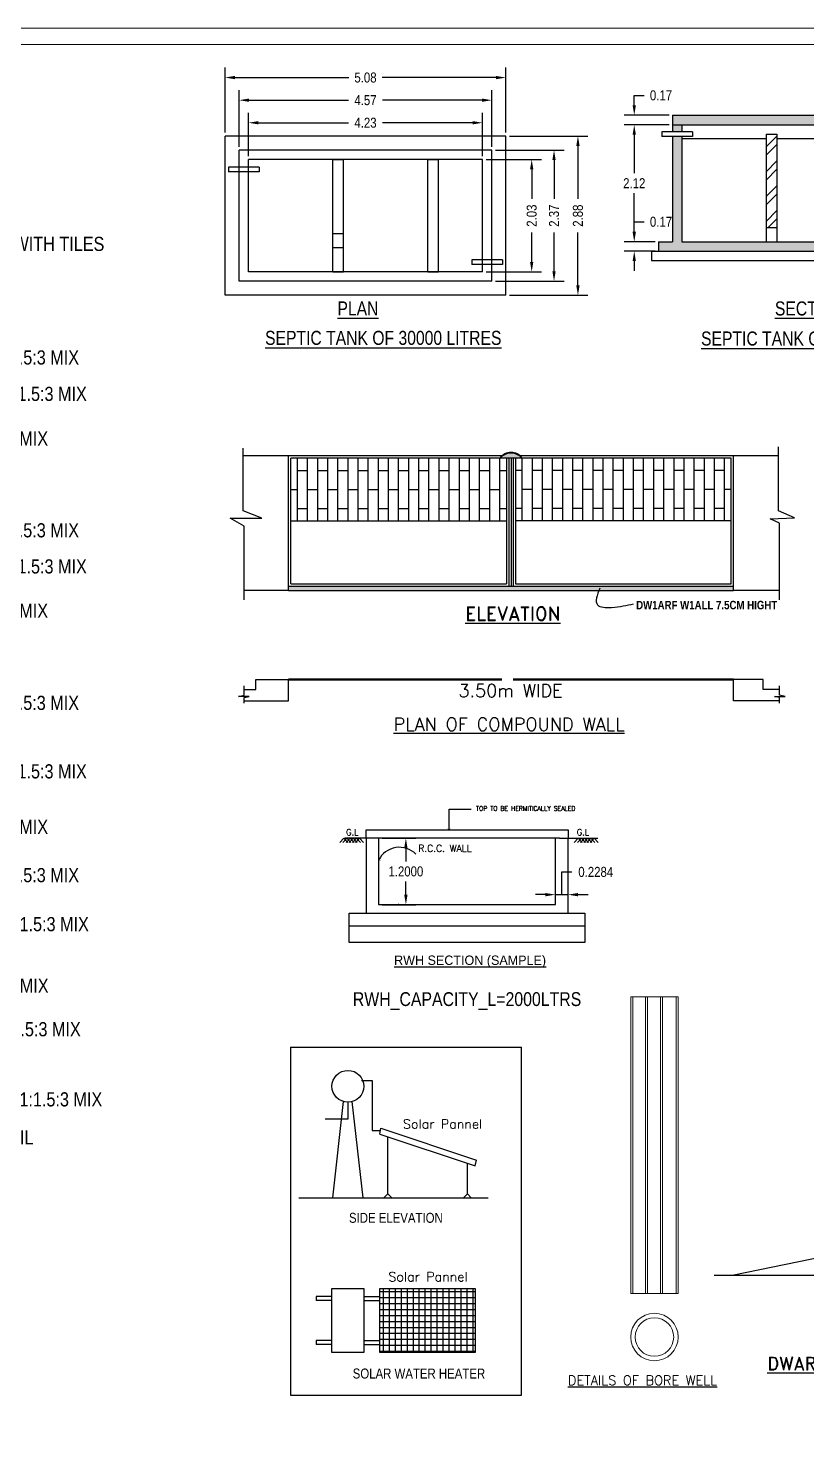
# Model space of a CAD drawing. Header units: metres. Extents: x 826 to 1433, y -826 to -586.
# Drawn here: x 1282.79 to 1296.88, y -790.18 to -764.81 of the extents above; entities that cross this region are included whole.
import ezdxf

# ---------------------------------------------------------------- set-up
doc = ezdxf.new("R2010")
doc.units = ezdxf.units.M
doc.linetypes.add('DOT2', pattern=[0.125, 0, -0.125])
doc.layers.add('_0', color=7, linetype='Continuous', lineweight=5)
doc.layers.add('furn', color=253, linetype='Continuous', lineweight=15)
doc.styles.add('GRIDTEXT', font='sanss___.ttf', dxfattribs={"width": 0.8})
doc.styles.add('MADDYTEXT', font='romanc.shx', dxfattribs={"width": 0.8, "height": 4.5})
doc.styles.add('R1', font='swisscb.ttf')
doc.styles.add('ROMAND', font='ROMAND.SHX')
doc.styles.get("Standard").update_dxf_attribs({"font": 'swissck.ttf'})
doc.styles.add('STYLE1', font='swissck.ttf', dxfattribs={"height": 0.3})
doc.styles.add('STYLE2', font='swissck.ttf', dxfattribs={"height": 10})
doc.styles.add('T', font='ROMAND.shx', dxfattribs={"width": 0.9, "height": 10})
doc.styles.add('T1', font='ROMANS.shx', dxfattribs={"width": 0.96, "height": 4})
doc.styles.add('UATEXT', font='GOTHIC.TTF')
doc.dimstyles.get("Standard").update_dxf_attribs({"dimtxt": 0.18, "dimasz": 0.18, "dimexe": 0.18, "dimexo": 0.0625, "dimgap": 0.09, "dimtad": 0, "dimtih": 1, "dimtoh": 1, "dimdec": 4, "dimzin": 0, "dimdsep": 46, "dimtxsty": 'Standard', "dimcen": 0.09, "dimadec": 0, "dimazin": 0, "dimtfac": 1, "dimtdec": 4, "dimtofl": 0, "dimtmove": 0, "dimatfit": 3, "dimfxl": 0, "dimtolj": 1, "dimtzin": 0, "dimarcsym": 0})

# ---------------------------------------------------------------- blocks, each defined once
blk = doc.blocks.new('*D331')
at = {"color": 0, "lineweight": -2}
for p, q in [((1286.779, -767.127), (1286.779, -766.345)), ((1291.011, -767.127), (1291.011, -766.345)), ((1286.959, -766.525), (1288.589, -766.525)), ((1290.831, -766.525), (1289.202, -766.525))]:
    blk.add_line(p, q, dxfattribs=at)
at = {"color": 0}
for points in [[(1286.959, -766.495), (1286.959, -766.555), (1286.779, -766.525)], [(1290.831, -766.495), (1290.831, -766.555), (1291.011, -766.525)]]:
    blk.add_solid(points, dxfattribs=at)
at = {"layer": 'DEFPOINTS', "color": 0}
for p in [(1291.011, -766.525), (1286.779, -767.189), (1291.011, -767.189)]:
    blk.add_point(p, dxfattribs=at)
at = {"color": 0, "insert": (1288.895, -766.525), "char_height": 0.18, "attachment_point": 5}
blk.add_mtext('\\A1;4.23', dxfattribs=at)
blk = doc.blocks.new('*D332')
at = {"color": 0, "lineweight": -2}
for p, q in [((1286.61, -766.958), (1286.61, -765.937)), ((1291.18, -766.958), (1291.18, -765.937)), ((1286.79, -766.117), (1288.59, -766.117)), ((1291, -766.117), (1289.2, -766.117))]:
    blk.add_line(p, q, dxfattribs=at)
at = {"color": 0}
for points in [[(1286.79, -766.087), (1286.79, -766.147), (1286.61, -766.117)], [(1291, -766.087), (1291, -766.147), (1291.18, -766.117)]]:
    blk.add_solid(points, dxfattribs=at)
at = {"layer": 'DEFPOINTS', "color": 0}
for p in [(1291.18, -766.117), (1286.61, -767.02), (1291.18, -767.02)]:
    blk.add_point(p, dxfattribs=at)
at = {"color": 0, "insert": (1288.895, -766.117), "char_height": 0.18, "attachment_point": 5}
blk.add_mtext('\\A1;4.57', dxfattribs=at)
blk = doc.blocks.new('*D333')
at = {"color": 0, "lineweight": -2}
for p, q in [((1286.356, -766.704), (1286.356, -765.528)), ((1286.536, -765.708), (1288.592, -765.708)), ((1291.254, -765.708), (1289.199, -765.708)), ((1291.434, -766.704), (1291.434, -765.528))]:
    blk.add_line(p, q, dxfattribs=at)
at = {"color": 0}
for points in [[(1286.536, -765.678), (1286.536, -765.738), (1286.356, -765.708)], [(1291.254, -765.678), (1291.254, -765.738), (1291.434, -765.708)]]:
    blk.add_solid(points, dxfattribs=at)
at = {"layer": 'DEFPOINTS', "color": 0}
for p in [(1291.434, -765.708), (1286.356, -766.766), (1291.434, -766.766)]:
    blk.add_point(p, dxfattribs=at)
at = {"color": 0, "insert": (1288.895, -765.708), "char_height": 0.18, "attachment_point": 5}
blk.add_mtext('\\A1;5.08', dxfattribs=at)
blk = doc.blocks.new('*D334')
at = {"color": 0, "lineweight": -2}
for p, q in [((1291.074, -767.189), (1292.08, -767.189)), ((1291.9, -767.369), (1291.9, -767.899)), ((1291.9, -769.041), (1291.9, -768.511)), ((1291.074, -769.221), (1292.08, -769.221))]:
    blk.add_line(p, q, dxfattribs=at)
at = {"color": 0}
for points in [[(1291.87, -767.369), (1291.93, -767.369), (1291.9, -767.189)], [(1291.87, -769.041), (1291.93, -769.041), (1291.9, -769.221)]]:
    blk.add_solid(points, dxfattribs=at)
at = {"layer": 'DEFPOINTS', "color": 0}
for p in [(1291.011, -767.189), (1291.011, -769.221), (1291.9, -769.221)]:
    blk.add_point(p, dxfattribs=at)
at = {"color": 0, "insert": (1291.9, -768.205), "char_height": 0.18, "attachment_point": 5, "rotation": 90}
blk.add_mtext('\\A1;2.03', dxfattribs=at)
blk = doc.blocks.new('*D335')
at = {"color": 0, "lineweight": -2}
for p, q in [((1291.243, -767.02), (1292.484, -767.02)), ((1292.304, -767.2), (1292.304, -767.901)), ((1292.304, -769.21), (1292.304, -768.509)), ((1291.243, -769.39), (1292.484, -769.39))]:
    blk.add_line(p, q, dxfattribs=at)
at = {"color": 0}
for points in [[(1292.274, -767.2), (1292.334, -767.2), (1292.304, -767.02)], [(1292.274, -769.21), (1292.334, -769.21), (1292.304, -769.39)]]:
    blk.add_solid(points, dxfattribs=at)
at = {"layer": 'DEFPOINTS', "color": 0}
for p in [(1291.18, -767.02), (1292.304, -767.02), (1291.18, -769.39)]:
    blk.add_point(p, dxfattribs=at)
at = {"color": 0, "insert": (1292.304, -768.205), "char_height": 0.18, "attachment_point": 5, "rotation": 90}
blk.add_mtext('\\A1;2.37', dxfattribs=at)
blk = doc.blocks.new('*D336')
at = {"color": 0, "lineweight": -2}
for p, q in [((1291.497, -766.766), (1292.916, -766.766)), ((1292.736, -766.946), (1292.736, -767.9)), ((1292.736, -769.464), (1292.736, -768.51)), ((1291.497, -769.644), (1292.916, -769.644))]:
    blk.add_line(p, q, dxfattribs=at)
at = {"color": 0}
for points in [[(1292.706, -766.946), (1292.766, -766.946), (1292.736, -766.766)], [(1292.706, -769.464), (1292.766, -769.464), (1292.736, -769.644)]]:
    blk.add_solid(points, dxfattribs=at)
at = {"layer": 'DEFPOINTS', "color": 0}
for p in [(1291.434, -766.766), (1292.736, -766.766), (1291.434, -769.644)]:
    blk.add_point(p, dxfattribs=at)
at = {"color": 0, "insert": (1292.736, -768.205), "char_height": 0.18, "attachment_point": 5, "rotation": 90}
blk.add_mtext('\\A1;2.88', dxfattribs=at)
blk = doc.blocks.new('*D338')
at = {"color": 0, "lineweight": -2}
for p, q in [((1293.754, -768.496), (1293.754, -768.316)), ((1293.754, -768.316), (1293.934, -768.316)), ((1294.13, -768.676), (1293.574, -768.676)), ((1294.13, -768.845), (1293.574, -768.845)), ((1293.754, -769.025), (1293.754, -769.205))]:
    blk.add_line(p, q, dxfattribs=at)
at = {"color": 0}
for points in [[(1293.724, -768.496), (1293.784, -768.496), (1293.754, -768.676)], [(1293.724, -769.025), (1293.784, -769.025), (1293.754, -768.845)]]:
    blk.add_solid(points, dxfattribs=at)
at = {"layer": 'DEFPOINTS', "color": 0}
for p in [(1293.754, -768.676), (1294.192, -768.676), (1294.192, -768.845)]:
    blk.add_point(p, dxfattribs=at)
at = {"color": 0, "insert": (1294.238, -768.316), "char_height": 0.18, "attachment_point": 5}
blk.add_mtext('\\A1;0.17', dxfattribs=at)
blk = doc.blocks.new('*D339')
at = {"color": 0, "lineweight": -2}
for p, q in [((1294.383, -766.56), (1293.574, -766.56)), ((1293.754, -766.74), (1293.754, -767.437)), ((1293.754, -768.496), (1293.754, -767.798)), ((1294.13, -768.676), (1293.574, -768.676))]:
    blk.add_line(p, q, dxfattribs=at)
at = {"color": 0}
for points in [[(1293.724, -766.74), (1293.784, -766.74), (1293.754, -766.56)], [(1293.724, -768.496), (1293.784, -768.496), (1293.754, -768.676)]]:
    blk.add_solid(points, dxfattribs=at)
at = {"layer": 'DEFPOINTS', "color": 0}
for p in [(1293.754, -766.56), (1294.446, -766.56), (1294.192, -768.676)]:
    blk.add_point(p, dxfattribs=at)
at = {"color": 0, "insert": (1293.754, -767.618), "char_height": 0.18, "attachment_point": 5}
blk.add_mtext('\\A1;2.12', dxfattribs=at)
blk = doc.blocks.new('*D340')
at = {"color": 0, "lineweight": -2}
for p, q in [((1293.754, -766.21), (1293.754, -766.03)), ((1293.754, -766.03), (1293.934, -766.03)), ((1294.383, -766.39), (1293.574, -766.39)), ((1294.383, -766.56), (1293.574, -766.56)), ((1293.754, -766.74), (1293.754, -766.92))]:
    blk.add_line(p, q, dxfattribs=at)
at = {"color": 0}
for points in [[(1293.724, -766.21), (1293.784, -766.21), (1293.754, -766.39)], [(1293.724, -766.74), (1293.784, -766.74), (1293.754, -766.56)]]:
    blk.add_solid(points, dxfattribs=at)
at = {"layer": 'DEFPOINTS', "color": 0}
for p in [(1293.754, -766.39), (1294.446, -766.39), (1294.446, -766.56)]:
    blk.add_point(p, dxfattribs=at)
at = {"color": 0, "insert": (1294.238, -766.03), "char_height": 0.18, "attachment_point": 5}
blk.add_mtext('\\A1;0.17', dxfattribs=at)
blk = doc.blocks.new('ARROW2')
at = {"layer": 'furn'}
for points in [[(0, 0, 0, 1.41, 0), (-4, 4, 1.41, 1.41, 0)], [(0, 0, 0, 1.41, 0), (4, 4, 1.41, 1.41, 0)]]:
    blk.add_lwpolyline(points, format="xyseb", dxfattribs=at)
blk = doc.blocks.new('*D315')
at = {"color": 0, "lineweight": -2}
for p, q in [((1292.444, -780.481), (1292.444, -780.071)), ((1292.444, -780.071), (1292.624, -780.071)), ((1292.149, -780.481), (1291.969, -780.481)), ((1292.329, -780.481), (1292.558, -780.481)), ((1292.738, -780.481), (1292.918, -780.481))]:
    blk.add_line(p, q, dxfattribs=at)
at = {"color": 0, "linetype": 'DOT2', "lineweight": -2}
for p, q in [((1292.329, -780.599), (1292.329, -780.301)), ((1292.558, -780.599), (1292.558, -780.301))]:
    blk.add_line(p, q, dxfattribs=at)
at = {"color": 0}
for points in [[(1292.149, -780.451), (1292.149, -780.511), (1292.329, -780.481)], [(1292.738, -780.451), (1292.738, -780.511), (1292.558, -780.481)]]:
    blk.add_solid(points, dxfattribs=at)
at = {"layer": 'DEFPOINTS', "color": 0}
for p in [(1292.329, -780.662), (1292.558, -780.481), (1292.558, -780.662)]:
    blk.add_point(p, dxfattribs=at)
at = {"color": 0, "insert": (1293.058, -780.071), "char_height": 0.18, "attachment_point": 5}
blk.add_mtext('\\A1;0.2284', dxfattribs=at)
blk = doc.blocks.new('*D316')
at = {"color": 0, "lineweight": -2}
for p, q in [((1289.196, -779.462), (1289.805, -779.462)), ((1289.625, -779.642), (1289.625, -779.879)), ((1289.625, -780.482), (1289.625, -780.244)), ((1289.196, -780.662), (1289.805, -780.662))]:
    blk.add_line(p, q, dxfattribs=at)
at = {"color": 0}
for points in [[(1289.595, -779.642), (1289.655, -779.642), (1289.625, -779.462)], [(1289.595, -780.482), (1289.655, -780.482), (1289.625, -780.662)]]:
    blk.add_solid(points, dxfattribs=at)
at = {"layer": 'DEFPOINTS', "color": 0}
for p in [(1289.133, -779.462), (1289.625, -779.462), (1289.133, -780.662)]:
    blk.add_point(p, dxfattribs=at)
at = {"color": 0, "insert": (1289.625, -780.062), "char_height": 0.18, "attachment_point": 5}
blk.add_mtext('\\A1;1.2000', dxfattribs=at)

msp = doc.modelspace()

# ---------------------------------------------------------------- hatches: boundary and pattern name
h = msp.add_hatch()
h.set_pattern_fill('AR-CONC', scale=0.016927)
h.set_pattern_definition([(50, (-11441.98601, -2804.23755), (0.1214099282, -0.0106219924), [0.0126951765, -0.1396469415]), (355, (-11441.98601, -2804.23755), (-0.0234863023, 0.1273228253), [0.0101561412, -0.1117175532]), (100.4514445, (-11441.9759, -2804.23844), (0.0979236256, 0.1167008316), [0.0107892398, -0.1186816382]), (46.1842, (-11441.98601, -2804.2037), (0.1806508942, -0.0280172865), [0.0190427648, -0.2094704123]), (96.6356355, (-11441.97096, -2804.20603), (0.1582093116, 0.164888101), [0.016183869, -0.1780225575]), (351.184164, (-11441.98601, -2804.2037), (0.1582093115, 0.1648881008), [0.0152342118, -0.16757633]), (21, (-11441.96909, -2804.21216), (0.10103787175, -0.06815090506), [0.0126951765, -0.1396469415]), (326, (-11441.96909, -2804.21216), (0.0411857478, 0.1227454375), [0.0101561412, -0.1117175532]), (71.4514447, (-11441.96067, -2804.21784), (0.1422236183, 0.0545945322), [0.0107892395, -0.1186816382]), (37.5, (-11441.986015, -2804.23755), (0.0020582868, 0.0563486164), [0, -0.11036340104, 0, -0.1134102434, 0, -0.11214072575]), (7.5, (-11441.986015, -2804.23755), (0.0445295228, 0.06676168395), [0, -0.06466076564, 0, -0.10782436574, 0, -0.04274042755]), (327.5, (-11442.02376, -2804.23755), (0.09035960063, -0.00381784103), [0, -0.042317255, 0, -0.1320298356, 0, -0.1751934357]), (317.5, (-11442.04069, -2804.23755), (0.09871535137, 0.01694467226), [0, -0.0550124315, 0, -0.08768135236, 0, -0.1244127297])])
h.paths.add_polyline_path([(1299.01617, -766.89792), (1298.8469, -766.89792), (1298.8469, -768.67559), (1294.61518, -768.67559), (1294.61518, -766.77131), (1294.44591, -766.77131), (1294.44591, -768.67559), (1294.192, -768.67559), (1294.192, -768.84486), (1299.27008, -768.84486), (1299.27008, -768.67559), (1299.01617, -768.67559)])
h.paths.add_polyline_path([(1299.01617, -766.55972), (1299.01617, -766.39045), (1294.44591, -766.39045), (1294.44591, -766.55972)])
h.paths.add_polyline_path([(1298.8469, -766.81329), (1299.01617, -766.81329), (1299.01617, -766.55972), (1298.8469, -766.55972)])
h.paths.add_polyline_path([(1294.61518, -766.55972), (1294.44591, -766.55972), (1294.44591, -766.68668), (1294.61518, -766.68668)])
h = msp.add_hatch()
h.set_pattern_fill('ANSI32', scale=0.846345)
h.set_pattern_definition([(45, (-11441.986, -2804.23755), (-0.224421135, 0.224421135), []), (45, (-11441.8364, -2804.23755), (-0.224421135, 0.224421135), [])])
h.paths.add_polyline_path([(1298.05134, -766.81363), (1297.85668, -766.81363), (1297.85668, -768.67559), (1298.05134, -768.67559)])
h.paths.add_polyline_path([(1296.1386, -768.42168), (1296.33326, -768.42168), (1296.33326, -766.72899), (1296.1386, -766.72899)])
h = msp.add_hatch(color=7)
h.paths.add_polyline_path([(1291.72152, -772.58694, 0.46260975), (1291.33152, -772.58694)], flags=16)
h.paths.add_polyline_path([(1291.72152, -772.58694), (1291.72963, -772.58694, 0.49398801), (1291.32323, -772.58694), (1291.33152, -772.58694, -0.46260975)])
msp.add_hatch(color=7).paths.add_polyline_path([(1287.50307, -774.90342), (1287.50307, -774.9847), (1295.54979, -774.9847), (1295.54979, -774.90342)])
h = msp.add_hatch()
h.set_pattern_fill('ANSI37', scale=0.863968, angle=135, style=0)
h.set_pattern_definition([(180, (207.53206, -751.5855), (0, -0.107996046), []), (270, (207.53206, -751.5855), (0.107996046, 0), [])])
h.paths.add_polyline_path([(1289.15267, -787.60429), (1289.15267, -788.75625), (1290.8806, -788.75625), (1290.8806, -787.60429)])

# ---------------------------------------------------------------- linework, layer by layer
at = {"color": 7}
for p, q in [((1294.44591, -766.39045), (1294.44591, -766.68668)), ((1294.44591, -766.39045), (1299.01617, -766.39045)), ((1294.25125, -766.68668), (1294.25125, -766.77131)), ((1294.80984, -766.68668), (1294.25125, -766.68668)), ((1294.44591, -766.55972), (1299.01617, -766.55972)), ((1294.61518, -766.55972), (1294.61518, -766.68668)), ((1294.80984, -766.68668), (1294.80984, -766.77131)), ((1296.1386, -766.72899), (1296.1386, -768.67559)), ((1296.1386, -766.72899), (1296.33326, -766.72899)), ((1296.33326, -766.72899), (1296.33326, -768.67559)), ((1291.43429, -766.76616), (1286.35622, -766.76616)), ((1286.35622, -769.64374), (1286.35622, -766.76616)), ((1291.43429, -769.64374), (1291.43429, -766.76616)), ((1294.80984, -766.77131), (1294.25125, -766.77131)), ((1294.44591, -766.77131), (1294.44591, -768.67559)), ((1294.61518, -766.77131), (1294.61518, -768.67559)), ((1296.1386, -766.81363), (1294.61518, -766.81363)), ((1297.85668, -766.81363), (1296.33326, -766.81363)), ((1291.18039, -767.02007), (1286.61013, -767.02007)), ((1286.61013, -769.38983), (1286.61013, -767.02007)), ((1291.01112, -767.18933), (1286.7794, -767.18933)), ((1286.7794, -769.22056), (1286.7794, -767.18933)), ((1288.30282, -769.22056), (1288.30282, -767.18933)), ((1288.30282, -767.18933), (1288.49748, -767.18933)), ((1288.49748, -769.22056), (1288.49748, -767.18933)), ((1290.0209, -769.22056), (1290.0209, -767.18933)), ((1290.0209, -767.18933), (1290.21556, -767.18933)), ((1290.21556, -769.22056), (1290.21556, -767.18933)), ((1291.01112, -769.22056), (1291.01112, -767.18933)), ((1291.18039, -769.38983), (1291.18039, -767.02007)), ((1286.41547, -767.32787), (1286.41547, -767.41251)), ((1286.97405, -767.32787), (1286.41547, -767.32787)), ((1286.97405, -767.41251), (1286.41547, -767.41251)), ((1286.97405, -767.32787), (1286.97405, -767.41251)), ((1288.30282, -768.52678), (1288.49748, -768.52678)), ((1296.1386, -768.42168), (1296.33326, -768.42168)), ((1288.30282, -768.78068), (1288.49748, -768.78068)), ((1294.192, -768.67559), (1294.192, -768.84486)), ((1294.192, -768.67559), (1294.44591, -768.67559)), ((1294.61518, -768.67559), (1298.8469, -768.67559)), ((1290.81646, -769.00532), (1290.81646, -769.08995)), ((1291.37505, -769.00532), (1290.81646, -769.00532)), ((1291.37505, -769.00532), (1291.37505, -769.08995)), ((1294.06505, -768.84486), (1294.06505, -769.01412)), ((1294.06505, -768.84486), (1299.39703, -768.84486)), ((1294.06505, -769.01412), (1299.39703, -769.01412)), ((1291.01112, -769.22056), (1286.7794, -769.22056)), ((1288.30282, -769.22056), (1288.49748, -769.22056)), ((1290.0209, -769.22056), (1290.21556, -769.22056)), ((1291.37505, -769.08995), (1290.81646, -769.08995)), ((1291.18039, -769.38983), (1286.61013, -769.38983)), ((1291.43429, -769.64374), (1286.35622, -769.64374)), ((1287.50307, -772.5463), (1286.68426, -772.5463)), ((1291.36211, -772.5463), (1287.50307, -772.5463)), ((1287.50307, -774.9847), (1287.50307, -772.5463)), ((1291.72963, -772.58694), (1287.54371, -772.58694)), ((1287.54371, -774.86278), (1287.54371, -772.58694)), ((1287.66563, -773.72486), (1287.66563, -772.58694)), ((1287.84851, -773.72486), (1287.84851, -772.58694)), ((1288.03139, -773.72486), (1288.03139, -772.58694)), ((1288.21427, -773.72486), (1288.21427, -772.58694)), ((1288.39715, -773.72486), (1288.39715, -772.58694)), ((1288.58003, -773.72486), (1288.58003, -772.58694)), ((1288.76291, -773.72486), (1288.76291, -772.58694)), ((1288.94579, -773.72486), (1288.94579, -772.58694)), ((1289.12867, -773.72486), (1289.12867, -772.58694)), ((1289.31155, -773.72486), (1289.31155, -772.58694)), ((1289.49443, -773.72486), (1289.49443, -772.58694)), ((1289.67731, -773.72486), (1289.67731, -772.58694)), ((1289.86019, -773.72486), (1289.86019, -772.58694)), ((1290.04307, -773.72486), (1290.04307, -772.58694)), ((1290.22595, -773.72486), (1290.22595, -772.58694)), ((1290.40883, -773.72486), (1290.40883, -772.58694)), ((1290.59171, -773.72486), (1290.59171, -772.58694)), ((1290.77459, -773.72486), (1290.77459, -772.58694)), ((1290.95747, -773.72486), (1290.95747, -772.58694)), ((1291.14035, -773.72486), (1291.14035, -772.58694)), ((1291.32323, -773.72486), (1291.32323, -772.58694)), ((1291.44515, -772.58694), (1291.44515, -774.86278)), ((1291.48579, -772.58694), (1291.48579, -774.90342)), ((1291.52643, -772.58694), (1291.52643, -774.90342)), ((1291.56707, -772.58694), (1291.56707, -774.90342)), ((1291.60771, -772.58694), (1291.60771, -774.86278)), ((1295.54979, -772.5463), (1291.69075, -772.5463)), ((1295.50915, -772.58694), (1291.72963, -772.58694)), ((1291.72963, -773.72486), (1291.72963, -772.58694)), ((1291.91251, -773.72486), (1291.91251, -772.58694)), ((1292.09539, -773.72486), (1292.09539, -772.58694)), ((1292.27827, -773.72486), (1292.27827, -772.58694)), ((1292.46115, -773.72486), (1292.46115, -772.58694)), ((1292.64403, -773.72486), (1292.64403, -772.58694)), ((1292.82691, -773.72486), (1292.82691, -772.58694)), ((1293.00979, -773.72486), (1293.00979, -772.58694)), ((1293.19267, -773.72486), (1293.19267, -772.58694)), ((1293.37555, -773.72486), (1293.37555, -772.58694)), ((1293.55843, -773.72486), (1293.55843, -772.58694)), ((1293.74131, -773.72486), (1293.74131, -772.58694)), ((1293.92419, -773.72486), (1293.92419, -772.58694)), ((1294.10707, -773.72486), (1294.10707, -772.58694)), ((1294.28995, -773.72486), (1294.28995, -772.58694)), ((1294.47283, -773.72486), (1294.47283, -772.58694)), ((1294.65571, -773.72486), (1294.65571, -772.58694)), ((1294.83859, -773.72486), (1294.83859, -772.58694)), ((1295.02147, -773.72486), (1295.02147, -772.58694)), ((1295.20435, -773.72486), (1295.20435, -772.58694)), ((1295.38723, -773.72486), (1295.38723, -772.58694)), ((1295.50915, -774.86278), (1295.50915, -772.58694)), ((1296.35931, -772.5463), (1295.54979, -772.5463)), ((1295.54979, -774.9847), (1295.54979, -772.5463)), ((1287.66563, -772.81046), (1287.84851, -772.81046)), ((1288.03139, -772.81046), (1288.21427, -772.81046)), ((1288.39715, -772.81046), (1288.58003, -772.81046)), ((1288.76291, -772.81046), (1288.94579, -772.81046)), ((1289.12867, -772.81046), (1289.31155, -772.81046)), ((1289.49443, -772.81046), (1289.67731, -772.81046)), ((1289.86019, -772.81046), (1290.04307, -772.81046)), ((1290.22595, -772.81046), (1290.40883, -772.81046)), ((1290.59171, -772.81046), (1290.77459, -772.81046)), ((1290.95747, -772.81046), (1291.14035, -772.81046)), ((1291.32323, -772.81046), (1291.44515, -772.81046)), ((1291.72963, -772.81046), (1291.60771, -772.81046)), ((1292.09539, -772.81046), (1291.91251, -772.81046)), ((1292.46115, -772.81046), (1292.27827, -772.81046)), ((1292.82691, -772.81046), (1292.64403, -772.81046)), ((1293.19267, -772.81046), (1293.00979, -772.81046)), ((1293.55843, -772.81046), (1293.37555, -772.81046)), ((1293.92419, -772.81046), (1293.74131, -772.81046)), ((1294.28995, -772.81046), (1294.10707, -772.81046)), ((1294.65571, -772.81046), (1294.47283, -772.81046)), ((1295.02147, -772.81046), (1294.83859, -772.81046)), ((1295.38723, -772.81046), (1295.20435, -772.81046)), ((1287.54371, -773.1559), (1287.66563, -773.1559)), ((1287.84851, -773.1559), (1288.03139, -773.1559)), ((1288.21427, -773.1559), (1288.39715, -773.1559)), ((1288.58003, -773.1559), (1288.76291, -773.1559)), ((1288.94579, -773.1559), (1289.12867, -773.1559)), ((1289.31155, -773.1559), (1289.49443, -773.1559)), ((1289.67731, -773.1559), (1289.86019, -773.1559)), ((1290.04307, -773.1559), (1290.22595, -773.1559)), ((1290.40883, -773.1559), (1290.59171, -773.1559)), ((1290.77459, -773.1559), (1290.95747, -773.1559)), ((1291.14035, -773.1559), (1291.32323, -773.1559)), ((1291.91251, -773.1559), (1291.72963, -773.1559)), ((1292.27827, -773.1559), (1292.09539, -773.1559)), ((1292.64403, -773.1559), (1292.46115, -773.1559)), ((1293.00979, -773.1559), (1292.82691, -773.1559)), ((1293.37555, -773.1559), (1293.19267, -773.1559)), ((1293.74131, -773.1559), (1293.55843, -773.1559)), ((1294.10707, -773.1559), (1293.92419, -773.1559)), ((1294.47283, -773.1559), (1294.28995, -773.1559)), ((1294.83859, -773.1559), (1294.65571, -773.1559)), ((1295.20435, -773.1559), (1295.02147, -773.1559)), ((1295.50915, -773.1559), (1295.38723, -773.1559)), ((1287.66563, -773.50134), (1287.84851, -773.50134)), ((1288.03139, -773.50134), (1288.21427, -773.50134)), ((1288.39715, -773.50134), (1288.58003, -773.50134)), ((1288.76291, -773.50134), (1288.94579, -773.50134)), ((1289.12867, -773.50134), (1289.31155, -773.50134)), ((1289.49443, -773.50134), (1289.67731, -773.50134)), ((1289.86019, -773.50134), (1290.04307, -773.50134)), ((1290.22595, -773.50134), (1290.40883, -773.50134)), ((1290.59171, -773.50134), (1290.77459, -773.50134)), ((1290.95747, -773.50134), (1291.14035, -773.50134)), ((1291.32323, -773.50134), (1291.44515, -773.50134)), ((1291.72963, -773.50134), (1291.60771, -773.50134)), ((1292.09539, -773.50134), (1291.91251, -773.50134)), ((1292.46115, -773.50134), (1292.27827, -773.50134)), ((1292.82691, -773.50134), (1292.64403, -773.50134)), ((1293.19267, -773.50134), (1293.00979, -773.50134)), ((1293.55843, -773.50134), (1293.37555, -773.50134)), ((1293.92419, -773.50134), (1293.74131, -773.50134)), ((1294.28995, -773.50134), (1294.10707, -773.50134)), ((1294.65571, -773.50134), (1294.47283, -773.50134)), ((1295.02147, -773.50134), (1294.83859, -773.50134)), ((1295.38723, -773.50134), (1295.20435, -773.50134)), ((1287.54371, -773.72486), (1291.44515, -773.72486)), ((1295.50915, -773.72486), (1291.60771, -773.72486)), ((1287.54371, -774.86278), (1291.44515, -774.86278)), ((1291.60771, -774.86278), (1295.50915, -774.86278)), ((1287.50307, -774.9847), (1286.70458, -774.9847)), ((1287.50307, -774.90342), (1295.54979, -774.90342)), ((1287.50307, -774.9847), (1295.54979, -774.9847)), ((1296.37963, -774.9847), (1295.54979, -774.9847)), ((1286.91137, -776.59266), (1287.50307, -776.59266)), ((1286.91137, -776.77312), (1286.91137, -776.59266)), ((1287.50307, -776.97383), (1287.50307, -776.59266)), ((1295.54979, -776.97383), (1295.54979, -776.59266)), ((1296.08555, -776.59266), (1295.54979, -776.59266)), ((1296.08555, -776.77312), (1296.08555, -776.59266)), ((1286.70458, -776.77312), (1286.91137, -776.77312)), ((1295.54979, -776.68935), (1295.54979, -776.68935)), ((1296.37963, -776.77312), (1296.08555, -776.77312)), ((1286.70458, -776.97383), (1287.50307, -776.97383)), ((1296.37963, -776.97383), (1295.54979, -776.97383)), ((1290.40572, -778.93256), (1290.80804, -778.93256)), ((1290.40572, -779.31141), (1290.40572, -778.93256)), ((1288.90467, -779.46151), (1288.90467, -779.30923)), ((1288.90467, -779.30923), (1292.32935, -779.30923)), ((1292.32935, -779.30923), (1292.55776, -779.30923)), ((1292.55776, -779.30923), (1292.55776, -779.46151)), ((1288.43005, -779.53623), (1288.50242, -779.4601)), ((1288.48715, -779.53623), (1288.55953, -779.4601)), ((1288.5748, -779.53623), (1288.50242, -779.4601)), ((1289.05694, -779.46151), (1288.5196, -779.46151)), ((1288.54426, -779.53623), (1288.61663, -779.4601)), ((1288.6319, -779.53623), (1288.55953, -779.4601)), ((1288.60136, -779.53623), (1288.67373, -779.4601)), ((1288.689, -779.53623), (1288.61663, -779.4601)), ((1288.65846, -779.53623), (1288.73083, -779.4601)), ((1288.7461, -779.53623), (1288.67373, -779.4601)), ((1288.71556, -779.53623), (1288.78793, -779.4601)), ((1288.8032, -779.53623), (1288.73083, -779.4601)), ((1288.86031, -779.53623), (1288.78793, -779.4601)), ((1288.90467, -779.46151), (1288.90467, -780.66151)), ((1292.40548, -779.46151), (1289.05694, -779.46151)), ((1289.13308, -779.46151), (1289.13308, -780.66151)), ((1292.32935, -780.66151), (1292.32935, -779.46151)), ((1292.40548, -779.46151), (1293.0981, -779.46151)), ((1292.55776, -780.81378), (1292.55776, -779.46151)), ((1292.67033, -779.53623), (1292.7427, -779.4601)), ((1292.72743, -779.53623), (1292.7998, -779.4601)), ((1292.81507, -779.53623), (1292.7427, -779.4601)), ((1292.78453, -779.53623), (1292.85691, -779.4601)), ((1292.87218, -779.53623), (1292.7998, -779.4601)), ((1292.84164, -779.53623), (1292.91401, -779.4601)), ((1292.92928, -779.53623), (1292.85691, -779.4601)), ((1292.89874, -779.53623), (1292.97111, -779.4601)), ((1292.98638, -779.53623), (1292.91401, -779.4601)), ((1292.95584, -779.53623), (1293.02821, -779.4601)), ((1293.04348, -779.53623), (1292.97111, -779.4601)), ((1293.10059, -779.53623), (1293.02821, -779.4601)), ((1288.90467, -780.66151), (1288.90467, -780.81378)), ((1289.13308, -780.66151), (1292.32935, -780.66151)), ((1288.60013, -781.34673), (1288.60013, -780.81378)), ((1288.60013, -780.81378), (1288.90467, -780.81378)), ((1288.90467, -780.81378), (1292.55776, -780.81378)), ((1292.55776, -780.81378), (1292.8623, -780.81378)), ((1292.8623, -780.81378), (1292.8623, -781.34673)), ((1288.60013, -781.04219), (1292.8623, -781.04219)), ((1292.8623, -781.34673), (1288.60013, -781.34673)), ((1287.54214, -783.23751), (1287.54214, -789.53109)), ((1287.54214, -783.23751), (1291.71604, -783.23751)), ((1291.71604, -789.53109), (1291.71604, -783.23751)), ((1288.82068, -783.84259), (1289.01437, -783.84259)), ((1289.01437, -783.84259), (1289.01437, -784.74255)), ((1288.30201, -785.96192), (1288.49757, -784.2229)), ((1288.57669, -784.23398), (1288.57669, -784.53979)), ((1288.85137, -785.96192), (1288.6558, -784.2229)), ((1288.57669, -784.53979), (1288.16457, -784.53979)), ((1289.01437, -784.74255), (1289.16671, -784.74255)), ((1289.15267, -784.80996), (1289.17469, -784.70423)), ((1289.17469, -784.70423), (1290.90263, -785.28021)), ((1289.15267, -784.80996), (1290.8806, -785.38594)), ((1289.29666, -785.88992), (1289.29666, -784.85796)), ((1290.73661, -785.88992), (1290.73661, -785.33794)), ((1290.8806, -785.38594), (1290.90263, -785.28021)), ((1287.69259, -785.96192), (1291.1151, -785.96192)), ((1289.29666, -785.88992), (1289.22466, -785.96192)), ((1289.29666, -785.88992), (1289.36866, -785.96192)), ((1290.73661, -785.88992), (1290.66461, -785.96192)), ((1290.73661, -785.88992), (1290.80861, -785.96192)), ((1297.54269, -786.94928), (1295.52205, -787.36634)), ((1297.54269, -787.36634), (1295.19963, -787.36634)), ((1288.2887, -787.74829), (1288.00071, -787.74829)), ((1288.00071, -787.74829), (1288.00071, -787.82029)), ((1288.86468, -787.74829), (1289.15267, -787.74829)), ((1288.2887, -787.82029), (1288.00071, -787.82029)), ((1288.86468, -787.82029), (1289.15267, -787.82029)), ((1288.2887, -788.54026), (1288.00071, -788.54026)), ((1288.00071, -788.54026), (1288.00071, -788.61226)), ((1288.86468, -788.54026), (1289.15267, -788.54026)), ((1288.2887, -788.61226), (1288.00071, -788.61226)), ((1288.86468, -788.61226), (1289.15267, -788.61226)), ((1287.54214, -789.53109), (1291.71604, -789.53109))]:
    msp.add_line(p, q, dxfattribs=at)
at = {"color": 7, "lineweight": 13}
for p, q in [((1293.68967, -787.69111), (1293.68967, -782.32663)), ((1293.68967, -782.32663), (1294.54798, -782.32663)), ((1293.72543, -787.69111), (1293.72543, -782.32663)), ((1293.95789, -787.69111), (1293.95789, -782.32663)), ((1293.99365, -787.69111), (1293.99365, -782.32663)), ((1294.22611, -787.69111), (1294.22611, -782.32663)), ((1294.26188, -787.69111), (1294.26188, -782.32663)), ((1294.51222, -787.69111), (1294.51222, -782.32663)), ((1294.54798, -787.69111), (1294.54798, -782.32663)), ((1293.68967, -787.69111), (1294.54798, -787.69111))]:
    msp.add_line(p, q, dxfattribs=at)
at = {"color": 7}
for points in [[(1286.70458, -775.14889), (1286.70458, -773.81793), (1286.44627, -773.67569), (1287.01954, -773.67569), (1286.68426, -773.54361), (1286.68426, -772.40802)], [(1296.37963, -775.14889), (1296.37963, -773.76528), (1296.21385, -773.68509), (1296.6516, -773.66547), (1296.35931, -773.54361), (1296.35931, -772.38588)], [(1286.70458, -777.01852), (1286.70458, -776.918), (1286.79364, -776.89658), (1286.60067, -776.89658), (1286.70458, -776.87186), (1286.70458, -776.70707)], [(1296.37963, -777.01967), (1296.37963, -776.91914), (1296.29056, -776.89772), (1296.48354, -776.89772), (1296.37963, -776.873), (1296.37963, -776.70822)]]:
    msp.add_lwpolyline(points, dxfattribs=at)
at = {"color": 7, "const_width": 0.04064}
for points in [[(1291.36484, -776.59266), (1287.50307, -776.59266)], [(1291.56211, -776.59266), (1295.54979, -776.59266)]]:
    msp.add_lwpolyline(points, dxfattribs=at)
at = {"color": 7}
for points in [[(1288.86468, -787.60429), (1288.86468, -788.75625), (1288.2887, -788.75625), (1288.2887, -787.60429)], [(1290.8806, -787.60429), (1290.8806, -788.75625), (1289.15267, -788.75625), (1289.15267, -787.60429)]]:
    msp.add_lwpolyline(points, close=True, dxfattribs=at)
msp.add_circle((1288.57669, -783.94599), 0.28799, dxfattribs=at)
at = {"color": 7, "lineweight": 13}
for radius in [0.42905, 0.34858]:
    msp.add_circle((1294.11894, -788.47887), radius, dxfattribs=at)
at = {"color": 7}
for centre, radius, start, end in [((1291.52643, -772.74242), 0.25586, 37.422361, 142.577639), ((1291.52652, -772.75259), 0.25586, 40.348557, 139.651443), ((1291.52652, -772.75259), 0.25586, 37.422361, 37.456365), ((1289.50942, -780.04486), 0.42035, 44.836453, 153.695818)]:
    msp.add_arc(centre, radius, start, end, dxfattribs=at)
msp.add_spline([(1293.13032, -774.94208), (1293.08968, -775.24304), (1293.34368, -775.28645), (1293.74098, -775.22272)], degree=3, dxfattribs=at)
at = {"color": 7, "linetype": 'ByBlock'}
for p in [(1289.49451, -779.46151), (1289.49451, -780.66151)]:
    msp.add_point(p, dxfattribs=at)
at = {"layer": '_0', "color": 7, "ltscale": 3}
for points in [[(1244.98607, -764.81279), (1348.91738, -764.81279), (1348.91738, -825.60053), (1244.98607, -825.60053)], [(1245.28607, -765.11279), (1348.61738, -765.11279), (1348.61738, -825.30053), (1245.28607, -825.30053)]]:
    msp.add_lwpolyline(points, close=True, dxfattribs=at)

# ---------------------------------------------------------------- block references
at = {"color": 7, "xscale": -0.0063446969695633, "yscale": 0.0063446969697907, "zscale": 0.0063446969696914}
msp.add_blockref('ARROW2', (1290.40572, -779.31141), dxfattribs=at)
at = {"color": 7, "xscale": -0.0063446969696673, "yscale": 0.0063446969697907, "zscale": 0.0063446969696914, "rotation": 316.406095367519}
msp.add_blockref('ARROW2', (1289.13259, -779.85858), dxfattribs=at)

# ---------------------------------------------------------------- texts
at = {"color": 7}
for s, height, style, width, p in [('%%UPLAN', 0.253904, 'GRIDTEXT', 0.8, (1288.38783, -770.00951)), ('%%USECTION', 0.253904, 'GRIDTEXT', 0.8, (1296.29669, -770.00951)), ('%%USEPTIC TANK OF 30000 LITRES', 0.2539035, 'GRIDTEXT', 0.8, (1287.07956, -770.54106)), ('%%USEPTIC TANK OF 30000 LITRES', 0.2539035, 'GRIDTEXT', 0.8, (1294.96185, -770.55267)), ('TOP TO BE HERMITICALLY SEALED', 0.0832741, 'T1', 0.96, (1290.89405, -778.96382)), ('G.L', 0.114205, 'T', 0.96, (1288.54361, -779.40927)), ('G.L', 0.114205, 'T', 0.96, (1292.71401, -779.40927)), ('R.C.C. WALL', 0.1268939, 'T1', 0.96, (1289.84808, -779.70963))]:
    msp.add_text(s, height=height, dxfattribs=dict(at, style=style, width=width)).set_placement(p)
for s, height, style, p in [('%%UELEVATION', 0.2434167, 'ROMAND', (1290.69637, -775.52193)), ('DW1ARF W1ALL 7.5CM HIGHT', 0.1524, 'R1', (1293.78858, -775.32127)), ('3.50m WIDE', 0.23368, 'ROMAND', (1290.57629, -776.90918)), ('%%UPLAN OF COMPOUND WALL', 0.23368, 'ROMAND', (1289.40306, -777.51652)), ('%%URWH SECTION (SAMPLE)', 0.1695954, 'UATEXT', (1289.41266, -781.7511)), ('Solar Pannel', 0.1679939, 'MADDYTEXT', (1289.5729, -784.71146)), ('Solar Pannel', 0.1679939, 'MADDYTEXT', (1289.30925, -787.47271)), ('%%UDWARF WALL DETAIL', 0.2358707, 'ROMAND', (1296.15909, -789.07671)), ('%%UDETAILS OF BORE WELL', 0.1713653, 'ROMAND', (1292.55559, -789.34736))]:
    msp.add_text(s, height=height, dxfattribs=dict(at, style=style)).set_placement(p)
at = {"color": 7, "lineweight": 15, "char_height": 0.2555556, "width": 7.3304692, "style": 'STYLE1'}
for s, insert, attachment_point in [('WEATHERING COURSE WITH TILES', (1279.1326, -768.84657), 7), ('\\A1;ROOF BEAM IN R.C.C 1:1.5:3 MIX', (1279.12921, -770.89963), 7), ('\\A1;LINTEL BEAM IN R.C.C 1:1.5:3 MIX', (1279.12306, -771.55769), 7), ('\\A1;BRICK WORK IN C.M 1:5 MIX', (1279.18831, -772.10636), 1), ('\\A1;ROOF BEAM IN R.C.C 1:1.5:3 MIX', (1279.12921, -774.02439), 7), ('\\A1;LINTEL BEAM IN R.C.C 1:1.5:3 MIX', (1279.12306, -774.67767), 7), ('\\A1;BRICK WORK IN C.M 1:5 MIX', (1279.18831, -775.2191), 1), ('\\A1;ROOF BEAM IN R.C.C 1:1.5:3 MIX', (1279.12921, -777.14439), 7), ('\\A1;LINTEL BEAM IN R.C.C 1:1.5:3 MIX', (1279.12306, -778.38305), 7), ('\\A1;BRICK WORK IN C.M 1:5 MIX', (1279.18831, -779.12664), 1), ('\\A1;ROOF BEAM IN R.C.C 1:1.5:3 MIX', (1279.12921, -780.25899), 7), ('\\A1;LINTEL BEAM IN R.C.C 1:1.5:3 MIX', (1279.15998, -781.14528), 7), ('\\A1;BRICK WORK IN C.M 1:5 MIX', (1279.19734, -781.99985), 1), ('\\A1;ROOF BEAM IN R.C.C 1:1.5:3 MIX', (1279.15998, -783.0448), 7), ('\\A1;PLINTH BEAM IN R.C.C 1:1.5:3 MIX', (1279.35359, -784.31326), 7), ('\\A1;FOUNDATION TO DETAIL', (1279.36218, -785.00119), 7)]:
    msp.add_mtext(s, dxfattribs=dict(at, insert=insert, attachment_point=attachment_point))
at = {"color": 7, "insert": (1290.73121, -782.40556), "char_height": 0.25, "attachment_point": 5}
msp.add_mtext_dynamic_manual_height_columns('RWH_CAPACITY_L=2000LTRS', width=9.3695657, gutter_width=0.9, heights=[0], dxfattribs=at)
at = {"color": 7, "lineweight": 35, "char_height": 0.1799934, "attachment_point": 1, "style": 'STYLE2'}
for s, insert in [('SIDE ELEVATION', (1288.59625, -786.23364)), ('SOLAR WATER HEATER', (1288.66431, -789.04926))]:
    msp.add_mtext(s, dxfattribs=dict(at, insert=insert))

# ---------------------------------------------------------------- dimensions: what is measured, and where the dimension line sits
at = {"color": 7}
for p1, p2, distance, override, picture, middle in [((1286.35622, -766.76616), (1291.43429, -766.76616), 1.0586, {"dimdec": 2}, '*D333', (1288.89526, -765.70756)), ((1286.61013, -767.02007), (1291.18039, -767.02007), 0.9033, {"dimdec": 2}, '*D332', (1288.89526, -766.11677)), ((1286.7794, -767.18933), (1291.01112, -767.18933), 0.66414, {"dimdec": 2}, '*D331', (1288.89526, -766.52519)), ((1291.43429, -769.64374), (1291.43429, -766.76616), -1.3014, {"dimtih": 0, "dimdec": 2}, '*D336', (1292.73569, -768.20495)), ((1291.01112, -767.18933), (1291.01112, -769.22056), 0.88912, {"dimtih": 0, "dimdec": 2}, '*D334', (1291.90024, -768.20495)), ((1291.18039, -769.38983), (1291.18039, -767.02007), -1.12348, {"dimtih": 0, "dimdec": 2}, '*D335', (1292.30387, -768.20495)), ((1294.192, -768.84486), (1294.192, -768.67559), 0.43791, {"dimdec": 2}, '*D338', (1294.23787, -768.31559))]:
    dim = msp.add_aligned_dim(p1=p1, p2=p2, distance=distance, dimstyle='Standard', override=override, dxfattribs=at)
    dim.commit()
    dim.dimension.update_dxf_attribs({"geometry": picture, "text_midpoint": middle})
for base, p1, p2, angle, override, picture, middle in [((1293.75409, -766.39045), (1294.44591, -766.55972), (1294.44591, -766.39045), 270, {"dimdec": 2}, '*D340', (1294.23787, -766.03045)), ((1293.75409, -766.55972), (1294.192, -768.67559), (1294.44591, -766.55972), 270, {"dimdec": 2}, '*D339', (1293.75409, -767.61765)), ((1289.6254, -779.46151), (1289.13308, -780.66151), (1289.13308, -779.46151), 90, {"dimscale": 1}, '*D316', (1289.6254, -780.06151))]:
    dim = msp.add_linear_dim(base=base, p1=p1, p2=p2, angle=angle, dimstyle='Standard', override=override, dxfattribs=at)
    dim.commit()
    dim.dimension.update_dxf_attribs({"geometry": picture, "text_midpoint": middle})
dim = msp.add_linear_dim(base=(1292.55776, -780.48099), p1=(1292.32935, -780.66151), p2=(1292.55776, -780.66151), dimstyle='Standard', override={"dimscale": 1, "dimtxt": 0.18, "dimtmove": 1, "dimfxl": 5}, dxfattribs=at)
dim.commit()
dim.dimension.update_dxf_attribs({"geometry": '*D315', "text_midpoint": (1292.71355, -780.07097)})

doc.saveas('drawing.dxf')
